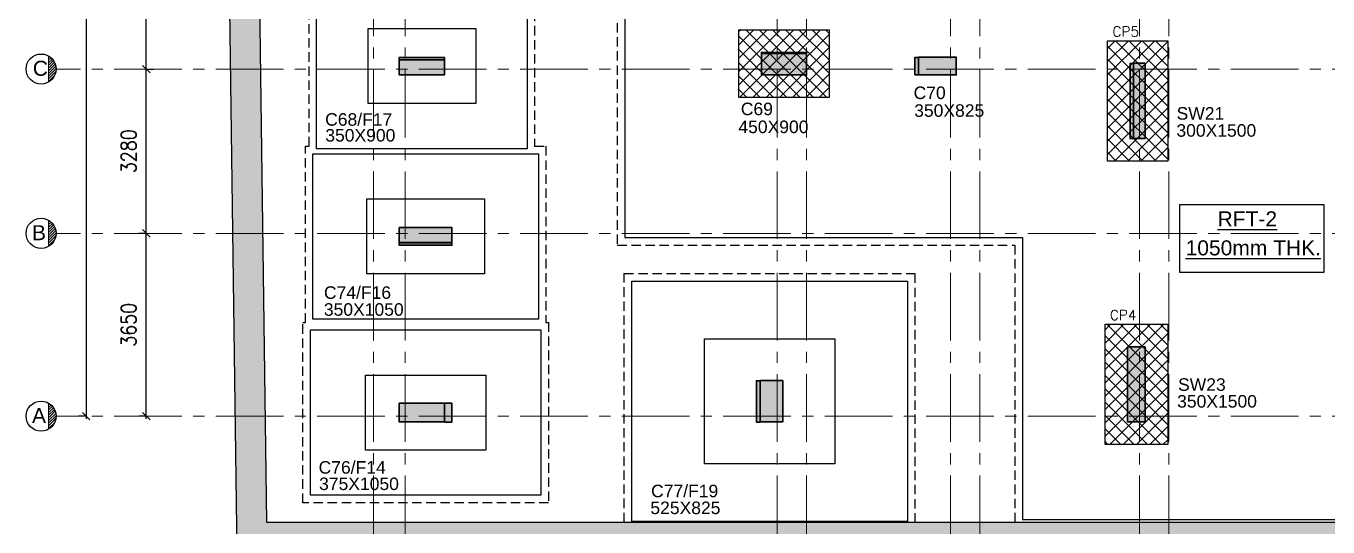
# Model space of a CAD drawing. Header units: inches. Extents: x 1472972 to 1563198, y -500444 to -382436.
# Drawn here: x 1472972 to 1498947, y -461011 to -451010 of the extents above; entities that cross this region are included whole.
import ezdxf
from ezdxf.enums import TextEntityAlignment as Align

# ---------------------------------------------------------------- set-up
doc = ezdxf.new("R2010")
doc.units = ezdxf.units.IN
doc.header["$MEASUREMENT"] = 0
for name, pattern in [('( Hidden )', [0.375, 0.25, -0.125]), ('CONTINOUS', [0]), ('HIDDEN', [0.375, 0.25, -0.125]), ('SKY CITY 100MT BASEMENT AND HP COLUMN GRID$0$CENTER2', [1.125, 0.75, -0.125, 0.125, -0.125])]:
    doc.linetypes.add(name, pattern=pattern)
for name, color, linetype in [('CEN LINE DIM', 7, 'Continuous'), ('S- COL. UP TO BAS', 6, 'Continuous'), ('S- Text', 7, 'Continuous'), ('S-CAP', 112, 'Continuous'), ('S-CAP HATCH', 8, 'Continuous'), ('S-CAP NO', 112, 'Continuous'), ('S-COL. UPTO GFRSL', 3, 'Continuous'), ('S-COLUMN', 1, 'Continuous'), ('S-COLUMN HATCH', 1, 'Continuous'), ('S-COLUMN NO', 7, 'Continuous'), ('S-COLUMN SIZE', 12, 'Continuous'), ('S-DIAPHRAGM WALL', 1, 'Continuous'), ('S-FOOTING', 4, 'Continuous'), ('S-PCC', 7, 'HIDDEN'), ('TEXT', 7, 'Continuous')]:
    doc.layers.add(name, color=color, linetype=linetype)
doc.layers.add('HATCH', color=7, linetype='Continuous', lineweight=18)
doc.layers.add('SKY CITY 100MT BASEMENT AND HP COLUMN GRID$0$cen-line', color=8, linetype='SKY CITY 100MT BASEMENT AND HP COLUMN GRID$0$CENTER2', lineweight=0)
doc.styles.add('AR', font='arial.ttf')
doc.styles.add('ARIAL', font='arial.ttf')
doc.styles.add('Dinesh', font='arial.ttf')
doc.styles.add('ROMANSE', font='romans.shx', dxfattribs={"width": 0.85})
doc.styles.add('RS', font='romans.shx', dxfattribs={"width": 0.85})
doc.dimstyles.new('DINESH', dxfattribs={"dimtxt": 180, "dimasz": 75, "dimexe": 0.15, "dimexo": 0.2, "dimgap": 25, "dimtad": 1, "dimzin": 0, "dimdsep": 46, "dimtxsty": 'Dinesh', "dimblk": 'ARCHTICK', "dimcen": 0.09, "dimclrd": 256, "dimclre": 256, "dimclrt": 256, "dimadec": 0, "dimazin": 0, "dimtm": 1e-09, "dimtfac": 1, "dimtix": 1, "dimtmove": 1, "dimatfit": 3, "dimldrblk": 'ARCHTICK', "dimfxl": 0.2, "dimfxlon": 1, "dimtolj": 1, "dimtzin": 0, "dimlwd": -1, "dimlwe": -1, "dimarcsym": 1})
pattern_1 = [(45, (-167450.97, -130.543), (-26.5165043, 26.5165043), [])]

# ---------------------------------------------------------------- blocks, each defined once
blk = doc.blocks.new('_Oblique')
at = {"color": 0, "linetype": 'ByBlock', "lineweight": -2}
blk.add_line((-0.5, -0.5), (0.5, 0.5), dxfattribs=at)
blk = doc.blocks.new('*D121')
at = {"layer": 'CEN LINE DIM', "transparency": 16777216}
for p, q in [((1475370, -455150), (1475220, -455150)), ((1475370, -458850), (1475370, -455100)), ((1475370, -458800), (1475220, -458800))]:
    blk.add_line(p, q, dxfattribs=at)
at = {"layer": 'Defpoints', "color": 0, "transparency": 16777216}
for p in [(1475370, -455150), (1476401, -455150), (1476401, -458800)]:
    blk.add_point(p, dxfattribs=at)
at = {"layer": 'CEN LINE DIM', "transparency": 16777216, "xscale": 150, "yscale": 150, "zscale": 150}
for p, rotation in [((1475370, -455150), 90), ((1475370, -458800), 270)]:
    blk.add_blockref('_Oblique', p, dxfattribs=dict(at, rotation=rotation))
at = {"layer": 'CEN LINE DIM', "transparency": 16777216, "insert": (1475020, -456975), "char_height": 300, "attachment_point": 5, "rotation": 90, "style": 'RS'}
blk.add_mtext('\\A1;3650', dxfattribs=at)
blk = doc.blocks.new('_ArchTick')
at = {"color": 0, "const_width": 0.15}
blk.add_lwpolyline([(-0.5, -0.5), (0.5, 0.5)], dxfattribs=at)
blk = doc.blocks.new('*D131')
at = {"layer": 'CEN LINE DIM', "transparency": 16777216}
for p, q in [((1475370, -455200), (1475370, -451820)), ((1475370, -451870), (1475520, -451870)), ((1475370, -455150), (1475220, -455150))]:
    blk.add_line(p, q, dxfattribs=at)
at = {"layer": 'Defpoints', "color": 0, "transparency": 16777216}
for p in [(1475370, -451870), (1475370, -451870), (1476401, -455150)]:
    blk.add_point(p, dxfattribs=at)
at = {"layer": 'CEN LINE DIM', "transparency": 16777216, "xscale": 150, "yscale": 150, "zscale": 150}
for p, rotation in [((1475370, -451870), 90), ((1475370, -455150), 270)]:
    blk.add_blockref('_Oblique', p, dxfattribs=dict(at, rotation=rotation))
at = {"layer": 'CEN LINE DIM', "transparency": 16777216, "insert": (1475020, -453510), "char_height": 300, "attachment_point": 5, "rotation": 90, "style": 'RS'}
blk.add_mtext('\\A1;3280', dxfattribs=at)
blk = doc.blocks.new('*D122')
at = {"layer": 'CEN LINE DIM', "transparency": 16777216}
for p, q in [((1475370, -451920), (1475370, -448880)), ((1475370, -448930), (1475520, -448930)), ((1475370, -451870), (1475520, -451870))]:
    blk.add_line(p, q, dxfattribs=at)
at = {"layer": 'Defpoints', "color": 0, "transparency": 16777216}
for p in [(1475370, -448930), (1475370, -448930), (1475370, -451870)]:
    blk.add_point(p, dxfattribs=at)
at = {"layer": 'CEN LINE DIM', "transparency": 16777216, "xscale": 150, "yscale": 150, "zscale": 150}
for p, rotation in [((1475370, -448930), 90), ((1475370, -451870), 270)]:
    blk.add_blockref('_Oblique', p, dxfattribs=dict(at, rotation=rotation))
at = {"layer": 'CEN LINE DIM', "transparency": 16777216, "insert": (1475020, -450400), "char_height": 300, "attachment_point": 5, "rotation": 90, "style": 'RS'}
blk.add_mtext('\\A1;2940', dxfattribs=at)
blk = doc.blocks.new('*D119')
at = {"layer": 'CEN LINE DIM', "transparency": 16777216}
for p, q in [((1474170, -388960), (1474020, -388960)), ((1474170, -388910), (1474170, -458850)), ((1474170, -458800), (1474020, -458800))]:
    blk.add_line(p, q, dxfattribs=at)
at = {"layer": 'Defpoints', "color": 0, "transparency": 16777216}
for p in [(1477272, -388960), (1474170, -458800), (1476401, -458800)]:
    blk.add_point(p, dxfattribs=at)
at = {"layer": 'CEN LINE DIM', "transparency": 16777216, "xscale": 150, "yscale": 150, "zscale": 150}
for p, rotation in [((1474170, -388960), 90), ((1474170, -458800), 270)]:
    blk.add_blockref('_Oblique', p, dxfattribs=dict(at, rotation=rotation))
at = {"layer": 'CEN LINE DIM', "transparency": 16777216, "insert": (1473820, -425075), "char_height": 300, "attachment_point": 5, "rotation": 90, "style": 'RS'}
blk.add_mtext('\\A1;69840', dxfattribs=at)
blk = doc.blocks.new('300X825')
at = {"layer": 'S-COLUMN HATCH', "lineweight": 30}
h = blk.add_hatch(color=256, dxfattribs=at)
h.dxf.hatch_style = 1
h.paths.add_polyline_path([(0, 300), (900, 300), (900, 0), (0, 0)])
at = {"layer": 'S-COLUMN', "lineweight": 30}
blk.add_lwpolyline([(0, 300), (900, 300), (900, 0), (0, 0)], close=True, dxfattribs=at)
blk = doc.blocks.new('230X1350')
at = {"layer": 'S-COLUMN HATCH', "lineweight": 30}
h = blk.add_hatch(color=256, dxfattribs=at)
h.dxf.hatch_style = 1
h.paths.add_polyline_path([(-350, 1500), (0, 1500), (0, 0), (-350, 0)])
at = {"layer": 'S-COLUMN', "lineweight": 30}
blk.add_lwpolyline([(-350, 1500), (0, 1500), (0, 0), (-350, 0)], close=True, dxfattribs=at)
blk = doc.blocks.new('A$C1DD63CDE')
at = {"layer": 'S-COLUMN HATCH', "lineweight": 30}
h = blk.add_hatch(color=256, dxfattribs=at)
h.dxf.hatch_style = 1
h.paths.add_polyline_path([(6250, 7070), (6600, 7070), (6600, 6285), (6250, 6285)])
h = blk.add_hatch(color=256, dxfattribs=at)
h.dxf.hatch_style = 1
h.paths.add_polyline_path([(6175, 3350), (6175, 3775), (7075, 3775), (7075, 3350)])
h = blk.add_hatch(color=256, dxfattribs=at)
h.dxf.hatch_style = 1
h.paths.add_polyline_path([(9310, 3350), (9310, 3700), (10060, 3700), (10060, 3350)])
h = blk.add_hatch(color=256, dxfattribs=at)
h.dxf.hatch_style = 1
h.paths.add_polyline_path([(13600, 2080), (13830, 2080), (13830, 3580), (13600, 3580)])
h = blk.add_hatch(color=256, dxfattribs=at)
h.dxf.hatch_style = 1
h.paths.add_polyline_path([(6150, -2755), (6600, -2755), (6600, -3580), (6150, -3580)])
h = blk.add_hatch(color=256, dxfattribs=at)
h.dxf.hatch_style = 1
h.paths.add_polyline_path([(-1050, -3205), (-150, -3205), (-150, -3580), (-1050, -3580)])
at = {"layer": 'S-COLUMN', "lineweight": 30}
for points in [[(6250, 7070), (6600, 7070), (6600, 6285), (6250, 6285)], [(6175, 3350), (6175, 3775), (7075, 3775), (7075, 3350)], [(9310, 3350), (9310, 3700), (10060, 3700), (10060, 3350)], [(13600, 2080), (13830, 2080), (13830, 3580), (13600, 3580)], [(6150, -2755), (6600, -2755), (6600, -3580), (6150, -3580)], [(-1050, -3205), (-150, -3205), (-150, -3580), (-1050, -3580)]]:
    blk.add_lwpolyline(points, close=True, dxfattribs=at)
at = {"layer": 'S- COL. UP TO BAS', "lineweight": 30, "xscale": -1, "rotation": 180}
blk.add_blockref('300X825', (-1050, 7070), dxfattribs=at)
at = {"layer": 'S- COL. UP TO BAS', "lineweight": 30}
blk.add_blockref('300X825', (-1050, 3350), dxfattribs=at)
at = {"layer": 'S-COLUMN', "lineweight": 30}
blk.add_blockref('230X1350', (13830, -3580), dxfattribs=at)
blk = doc.blocks.new('BLOCK-A COL. TYP.-12.11.22')
at = {"layer": 'S-COLUMN HATCH', "lineweight": 30}
h = blk.add_hatch(color=256, dxfattribs=at)
h.dxf.hatch_style = 1
h.paths.add_polyline_path([(-44620, -24465), (-43570, -24465), (-43570, -24165), (-44620, -24165)])
at = {"layer": 'S-COLUMN', "lineweight": 30}
blk.add_lwpolyline([(-44620, -24465), (-43570, -24465), (-43570, -24165), (-44620, -24165)], close=True, dxfattribs=at)
blk.add_blockref('A$C1DD63CDE', (-43570, -24465))
blk = doc.blocks.new('BLOCK-A COL. UPTO GFSL')
at = {"layer": 'S-COL. UPTO GFRSL', "lineweight": 30}
h = blk.add_hatch(color=256, dxfattribs=at)
h.dxf.hatch_style = 1
h.paths.add_polyline_path([(492615, -49775), (492615, -49775), (491715, -49775), (491715, -49725), (492615, -49725), (492615, -49425), (492765, -49425), (492765, -49775), (492615, -49775)])
h = blk.add_hatch(color=256, dxfattribs=at)
h.dxf.hatch_style = 1
h.paths.add_polyline_path([(498940, -52720), (499840, -52720), (499840, -52695), (498940, -52695)])
h = blk.add_hatch(color=256, dxfattribs=at)
h.dxf.hatch_style = 1
h.paths.add_polyline_path([(492615, -52845), (492615, -52795), (491715, -52795), (491715, -52845)])
h = blk.add_hatch(color=256, dxfattribs=at)
h.dxf.hatch_style = 1
h.paths.add_polyline_path([(502001, -53145), (502076, -53145), (502076, -52795), (502001, -52795)])
h = blk.add_hatch(color=256, dxfattribs=at)
h.dxf.hatch_style = 1
h.paths.add_polyline_path([(506365, -54415), (506295, -54415), (506295, -52915), (506365, -52915)])
h = blk.add_hatch(color=256, dxfattribs=at)
h.dxf.hatch_style = 1
h.paths.add_polyline_path([(492765, -56495), (492765, -56545), (491715, -56545), (491715, -56495)])
h = blk.add_hatch(color=256, dxfattribs=at)
h.dxf.hatch_style = 1
h.paths.add_polyline_path([(498915, -60075), (498840, -60075), (498840, -59250), (498915, -59250)])
h = blk.add_hatch(color=256, dxfattribs=at)
h.dxf.hatch_style = 1
h.paths.add_polyline_path([(492765, -60075), (492765, -59700), (492615, -59700), (492615, -60075)])
blk.add_lwpolyline([(492615, -49775), (492615, -49775), (491715, -49775), (491715, -49725), (492615, -49725), (492615, -49425), (492765, -49425), (492765, -49775), (492615, -49775), (492615, -49775)], dxfattribs=at)
for points in [[(498940, -52720), (499840, -52720), (499840, -52695), (498940, -52695)], [(492615, -52845), (492615, -52795), (491715, -52795), (491715, -52845)], [(502001, -53145), (502076, -53145), (502076, -52795), (502001, -52795)], [(506365, -54415), (506295, -54415), (506295, -52915), (506365, -52915)], [(492765, -56495), (492765, -56545), (491715, -56545), (491715, -56495)], [(498915, -60075), (498840, -60075), (498840, -59250), (498915, -59250)], [(492615, -60075), (492615, -59700), (492765, -59700), (492765, -60075)]]:
    blk.add_lwpolyline(points, close=True, dxfattribs=at)

msp = doc.modelspace()

# ---------------------------------------------------------------- hatches: boundary and pattern name
at = {"layer": 'HATCH'}
h = msp.add_hatch(dxfattribs=at)
h.set_pattern_fill('ANSI31', color=30, scale=300)
h.set_pattern_definition([(45, (-167450.97, 6799.457), (-26.5165043, 26.5165043), [])])
h.paths.add_polyline_path([(1473421.7, -451609.8), (1473421.7, -452129.4, 0.2679492), (1473571.7, -451869.6, 0.2679492)])
h = msp.add_hatch(dxfattribs=at)
h.set_pattern_fill('ANSI31', color=30, scale=300)
h.set_pattern_definition([(45, (-167450.97, 3519.457), (-26.5165043, 26.5165043), [])])
h.paths.add_polyline_path([(1473421.7, -454889.8), (1473421.7, -455409.4, 0.2679492), (1473571.7, -455149.6, 0.2679492)])
h = msp.add_hatch(dxfattribs=at)
h.set_pattern_fill('ANSI31', color=30, scale=300)
h.set_pattern_definition(pattern_1)
h.paths.add_polyline_path([(1473421.7, -458539.8), (1473421.7, -459059.4, 0.2679492), (1473571.7, -458799.6, 0.2679492)])
h = msp.add_hatch(dxfattribs=at)
h.set_pattern_fill('ANSI31', color=30, scale=300)
h.set_pattern_definition(pattern_1)
h.paths.add_polyline_path([(1473421.7, -458539.8), (1473421.7, -459059.4, 0.2679492), (1473571.7, -458799.6, 0.2679492)])
at = {"layer": 'S-DIAPHRAGM WALL', "true_color": 0x828282}
h = msp.add_hatch(color=8, dxfattribs=at)
h.dxf.hatch_style = 1
h.paths.add_polyline_path([(1476764.5, -386180.6), (1477769.1, -460913.6), (1517028.6, -460913.6), (1517028.6, -420907.7), (1519026.1, -420907.7), (1519026.1, -386180.6)], flags=16)
h.paths.add_polyline_path([(1476156.4, -385580.6), (1477177.1, -461513.6), (1517628.6, -461513.6), (1517628.6, -421507.7), (1519626.1, -421507.7), (1519626.1, -385580.6)])

# ---------------------------------------------------------------- linework, layer by layer
at = {"layer": 'HATCH', "color": 30}
for p, q in [((1473421.7, -452129.4), (1473421.7, -451609.8)), ((1473421.7, -455409.4), (1473421.7, -454889.8)), ((1473421.7, -459059.4), (1473421.7, -458539.8)), ((1473421.7, -459059.4), (1473421.7, -458539.8))]:
    msp.add_line(p, q, dxfattribs=at)
at = {"layer": 'S- Text'}
for p, q in [((1498872.7, -454578.8), (1495983.8, -454578.8)), ((1495983.8, -454578.8), (1495983.8, -455921.7)), ((1498872.7, -455921.7), (1498872.7, -454578.8)), ((1495983.8, -455921.7), (1498872.7, -455921.7))]:
    msp.add_line(p, q, dxfattribs=at)
at = {"layer": 'S-CAP'}
for p, q in [((1487194.4, -451085), (1488994.4, -451085)), ((1487194.4, -452435), (1487194.4, -451085)), ((1488994.4, -451085), (1488994.4, -452435)), ((1494549.4, -453705.1), (1494549.4, -451305.1)), ((1494549.4, -451305.1), (1495749.4, -451305.1)), ((1495749.4, -451305.1), (1495749.4, -453705.1)), ((1488994.4, -452435), (1487194.4, -452435)), ((1495749.4, -453705.1), (1494549.4, -453705.1)), ((1494499.4, -456965), (1495749.4, -456965)), ((1494499.4, -459365), (1494499.4, -456965)), ((1495749.4, -456965), (1495749.4, -459365)), ((1495749.4, -459365), (1494499.4, -459365))]:
    msp.add_line(p, q, dxfattribs=at)
at = {"layer": 'S-CAP HATCH', "color": 8, "linetype": 'Continuous'}
for p, q in [((1488290.5, -451085), (1487194.4, -452181.2)), ((1488025.4, -451085), (1487194.4, -451916.1)), ((1487760.2, -451085), (1487194.4, -451650.9)), ((1487495.1, -451085), (1487194.4, -451385.7)), ((1487229.9, -451085), (1487194.4, -451120.6)), ((1488555.7, -451085), (1487205.7, -452435)), ((1487331.3, -451085), (1488681.3, -452435)), ((1488820.9, -451085), (1487470.9, -452435)), ((1487596.5, -451085), (1488946.5, -452435)), ((1488994.4, -451176.7), (1487736, -452435)), ((1487861.6, -451085), (1488994.4, -452217.8)), ((1488126.8, -451085), (1488994.4, -451952.6)), ((1488392, -451085), (1488994.4, -451687.5)), ((1488657.1, -451085), (1488994.4, -451422.3)), ((1488922.3, -451085), (1488994.4, -451157.1)), ((1487194.4, -451213.3), (1488416.1, -452435)), ((1488994.4, -451441.9), (1488001.2, -452435)), ((1495495.2, -451305.1), (1494549.4, -452250.9)), ((1495230, -451305.1), (1494549.4, -451985.7)), ((1494964.8, -451305.1), (1494549.4, -451720.5)), ((1494699.7, -451305.1), (1494549.4, -451455.4)), ((1495749.4, -451316), (1494549.4, -452516)), ((1494549.4, -451408.8), (1495749.4, -452608.8)), ((1494710.8, -451305.1), (1495749.4, -452343.6)), ((1494975.9, -451305.1), (1495749.4, -452078.5)), ((1495241.1, -451305.1), (1495749.4, -451813.3)), ((1495506.3, -451305.1), (1495749.4, -451548.2)), ((1487194.4, -451478.4), (1488151, -452435)), ((1495749.4, -451581.2), (1494549.4, -452781.2)), ((1494549.4, -451674), (1495749.4, -452874)), ((1487194.4, -451743.6), (1487885.8, -452435)), ((1488994.4, -451707.1), (1488266.4, -452435)), ((1495749.4, -451846.4), (1494549.4, -453046.4)), ((1494549.4, -451939.1), (1495749.4, -453139.1)), ((1487194.4, -452008.8), (1487620.6, -452435)), ((1488994.4, -451972.2), (1488531.5, -452435)), ((1495749.4, -452111.5), (1494549.4, -453311.5)), ((1494549.4, -452204.3), (1495749.4, -453404.3)), ((1487194.4, -452273.9), (1487355.5, -452435)), ((1488994.4, -452237.4), (1488796.7, -452435)), ((1495749.4, -452376.7), (1494549.4, -453576.7)), ((1494549.4, -452469.5), (1495749.4, -453669.5)), ((1494549.4, -452734.6), (1495519.8, -453705.1)), ((1495749.4, -452641.8), (1494686.2, -453705.1)), ((1494549.4, -452999.8), (1495254.6, -453705.1)), ((1495749.4, -452907), (1494951.3, -453705.1)), ((1495749.4, -453172.2), (1495216.5, -453705.1)), ((1494549.4, -453265), (1494989.4, -453705.1)), ((1495749.4, -453437.3), (1495481.7, -453705.1)), ((1494549.4, -453530.1), (1494724.3, -453705.1)), ((1495749.4, -453702.5), (1495746.8, -453705.1)), ((1495668.8, -456965), (1494499.4, -458134.5)), ((1495403.6, -456965), (1494499.4, -457869.3)), ((1495138.5, -456965), (1494499.4, -457604.2)), ((1494873.3, -456965), (1494499.4, -457339)), ((1494608.1, -456965), (1494499.4, -457073.8)), ((1495749.4, -457149.7), (1494499.4, -458399.7)), ((1494537.1, -456965), (1495749.4, -458177.3)), ((1494802.3, -456965), (1495749.4, -457912.1)), ((1495067.5, -456965), (1495749.4, -457646.9)), ((1495332.6, -456965), (1495749.4, -457381.8)), ((1495597.8, -456965), (1495749.4, -457116.6)), ((1494499.4, -457192.4), (1495749.4, -458442.4)), ((1495749.4, -457414.8), (1494499.4, -458664.8)), ((1494499.4, -457457.6), (1495749.4, -458707.6)), ((1495749.4, -457680), (1494499.4, -458930)), ((1494499.4, -457722.8), (1495749.4, -458972.8)), ((1495749.4, -457945.2), (1494499.4, -459195.2)), ((1494499.4, -457987.9), (1495749.4, -459237.9)), ((1494499.4, -458253.1), (1495611.3, -459365)), ((1495749.4, -458210.3), (1494594.6, -459365)), ((1494499.4, -458518.3), (1495346.1, -459365)), ((1495749.4, -458475.5), (1494859.8, -459365)), ((1494499.4, -458783.4), (1495081, -459365)), ((1495749.4, -458740.6), (1495125, -459365)), ((1494499.4, -459048.6), (1494815.8, -459365)), ((1495749.4, -459005.8), (1495390.1, -459365)), ((1494499.4, -459313.8), (1494550.6, -459365)), ((1495749.4, -459271), (1495655.3, -459365))]:
    msp.add_line(p, q, dxfattribs=at)
at = {"layer": 'S-DIAPHRAGM WALL'}
msp.add_lwpolyline([(1476156.4, -385580.6), (1477177.1, -461513.6), (1517628.6, -461513.6), (1517628.6, -421507.7), (1519626.1, -421507.7), (1519626.1, -385580.6), (1476156.4, -385580.6)], dxfattribs=at)
msp.add_lwpolyline([(1476764.5, -386180.6), (1477769.1, -460913.6), (1517028.6, -460913.6), (1517028.6, -420907.7), (1519026.1, -420907.7), (1519026.1, -386180.6)], close=True, dxfattribs=at)
at = {"layer": 'S-FOOTING', "linetype": 'CONTINOUS'}
for p, q in [((1484918.2, -438445.1), (1484918.2, -455235)), ((1478769.4, -453460), (1478769.4, -450160)), ((1482969.4, -450160), (1482969.4, -453460)), ((1479794.4, -452560), (1479794.4, -451060)), ((1479794.4, -451060), (1481944.4, -451060)), ((1481944.4, -451060), (1481944.4, -452560)), ((1481944.4, -452560), (1479794.4, -452560)), ((1482969.4, -453460), (1478769.4, -453460)), ((1478694.4, -456860.1), (1478694.4, -453560.1)), ((1478694.4, -453560.1), (1483194.4, -453560.1)), ((1483194.4, -453560.1), (1483194.4, -456860.1)), ((1479769.4, -455960.1), (1479769.4, -454460.1)), ((1479769.4, -454460.1), (1482119.4, -454460.1)), ((1482119.4, -454460.1), (1482119.4, -455960.1)), ((1484918.2, -455235), (1492849.4, -455235)), ((1492849.4, -455235), (1492849.4, -460865)), ((1482119.4, -455960.1), (1479769.4, -455960.1)), ((1485056.9, -460902.6), (1485056.9, -456102.6)), ((1485056.9, -456102.6), (1490556.9, -456102.6)), ((1490556.9, -456102.6), (1490556.9, -460902.6)), ((1483194.4, -456860.1), (1478694.4, -456860.1)), ((1478644.4, -460377.6), (1478644.4, -457077.6)), ((1478644.4, -457077.6), (1483244.4, -457077.6)), ((1483244.4, -457077.6), (1483244.4, -460377.6)), ((1486506.9, -459752.6), (1486506.9, -457252.6)), ((1486506.9, -457252.6), (1489106.9, -457252.6)), ((1489106.9, -457252.6), (1489106.9, -459752.6)), ((1479744.4, -459477.6), (1479744.4, -457977.6)), ((1479744.4, -457977.6), (1482144.4, -457977.6)), ((1482144.4, -457977.6), (1482144.4, -459477.6)), ((1482144.4, -459477.6), (1479744.4, -459477.6)), ((1489106.9, -459752.6), (1486506.9, -459752.6)), ((1483244.4, -460377.6), (1478644.4, -460377.6)), ((1490556.9, -460902.6), (1485056.9, -460902.6)), ((1492849.4, -460865), (1501899.4, -460865))]:
    msp.add_line(p, q, dxfattribs=at)
at = {"layer": 'S-PCC', "linetype": '( Hidden )', "ltscale": 750}
for p, q in [((1484768.2, -438295.1), (1484768.2, -455385)), ((1478619.4, -453410.1), (1478619.4, -450010)), ((1483119.4, -450165.1), (1483119.4, -453410.1)), ((1478544.4, -456927.6), (1478544.4, -453410.1)), ((1478544.4, -453410.1), (1478619.4, -453410.1)), ((1483119.4, -453410.1), (1483344.4, -453410.1)), ((1483344.4, -453410.1), (1483344.4, -456927.6)), ((1484768.2, -455385), (1492699.4, -455385)), ((1492699.4, -455385), (1492699.4, -460913.6)), ((1484906.9, -460913.6), (1484906.9, -455952.6)), ((1484906.9, -455952.6), (1490706.9, -455952.6)), ((1490706.9, -455952.6), (1490706.9, -460913.6)), ((1478494.4, -460527.6), (1478494.4, -456927.6)), ((1478494.4, -456927.6), (1478544.4, -456927.6)), ((1483344.4, -456927.6), (1483394.4, -456927.6)), ((1483394.4, -456927.6), (1483394.4, -460527.6)), ((1483394.4, -460527.6), (1478494.4, -460527.6))]:
    msp.add_line(p, q, dxfattribs=at)
at = {"layer": 'SKY CITY 100MT BASEMENT AND HP COLUMN GRID$0$cen-line', "color": 8, "ltscale": 1800}
for p, q in [((1479902.9, -383036.2), (1479902.9, -462083.8)), ((1480534.4, -383036.2), (1480534.4, -462083.8)), ((1487954.4, -383036.2), (1487954.4, -462083.8)), ((1488542.9, -383036.2), (1488542.9, -462083.8)), ((1491414.4, -383036.2), (1491414.4, -462083.8)), ((1492002.9, -383036.2), (1492002.9, -462083.8)), ((1495184.4, -383036.2), (1495184.4, -462083.8)), ((1495772.9, -383036.2), (1495772.9, -462083.8)), ((1520631.8, -451869.6), (1473571.7, -451869.6)), ((1520631.8, -455149.6), (1473571.7, -455149.6)), ((1520631.8, -458799.6), (1473571.7, -458799.6))]:
    msp.add_line(p, q, dxfattribs=at)
at = {"layer": 'TEXT'}
for centre in [(1473271.7, -451868.6), (1473271.7, -455148.6), (1473271.7, -458798.6), (1473271.7, -458798.6)]:
    msp.add_circle(centre, 300, dxfattribs=at)

# ---------------------------------------------------------------- block references
at = {"layer": 'S-COL. UPTO GFRSL', "color": 3}
msp.add_blockref('BLOCK-A COL. UPTO GFSL', (988704, -398840.5), dxfattribs=at)
at = {"layer": 'S-COLUMN', "lineweight": 30}
msp.add_blockref('BLOCK-A COL. TYP.-12.11.22', (1525039, -430869.6), dxfattribs=at)

# ---------------------------------------------------------------- texts
at = {"layer": 'S- Text', "style": 'AR'}
for s, p in [('%%URFT-2', (1496744.4, -454859.8)), ('%%U1050mm THK.', (1496106.4, -455438.4))]:
    msp.add_text(s, height=300, dxfattribs=at).set_placement(p, align=Align.MIDDLE_LEFT)
at = {"layer": 'S-CAP NO', "ltscale": 50, "style": 'ROMANSE'}
for s, p in [('CP5', (1494911.2, -451119.9)), ('CP4', (1494861.2, -456779.9))]:
    msp.add_text(s, height=200, dxfattribs=at).set_placement(p, align=Align.MIDDLE)
at = {"layer": 'S-COLUMN NO', "linetype": 'CONTINOUS', "style": 'ARIAL'}
for s, p in [('C70', (1490679.4, -452468.1)), ('C68/F17', (1478939.2, -453000.2)), ('C69', (1487232.4, -452789.9)), ('SW21', (1495926.5, -452879.3)), ('C74/F16', (1478915, -456456.5)), ('SW23', (1495955.6, -458292.7)), ('C76/F14', (1478808.5, -459946.7)), ('C77/F19', (1485442.5, -460417.1))]:
    msp.add_text(s, height=250, dxfattribs=at).set_placement(p)
at = {"layer": 'S-COLUMN SIZE', "linetype": 'CONTINOUS', "style": 'ARIAL'}
for s, p in [('350X825', (1490691.2, -452822.5)), ('450X900', (1487183.7, -453147.5)), ('300X1500', (1495923, -453219.6)), ('350X900', (1478942.1, -453316.5)), ('350X1050', (1478913.3, -456794.2)), ('350X1500', (1495937.4, -458627.3)), ('375X1050', (1478818.4, -460273.9)), ('525X825', (1485427.8, -460753.8))]:
    msp.add_text(s, height=250, dxfattribs=at).set_placement(p)
at = {"layer": 'TEXT', "char_height": 300, "width": 266.279, "attachment_point": 5, "style": 'ARIAL'}
for s, insert in [('\\pxql;C', (1473240.5, -451855.9)), ('\\pxql;B', (1473223.8, -455135.9)), ('\\pxql;A', (1473223.8, -458785.9))]:
    msp.add_mtext(s, dxfattribs=dict(at, insert=insert))

# ---------------------------------------------------------------- dimensions: what is measured, and where the dimension line sits
at = {"layer": 'CEN LINE DIM'}
dim = msp.add_linear_dim(base=(1474169.8, -458799.6), p1=(1477272.2, -388959.6), p2=(1476401, -458799.6), angle=90, dimstyle='DINESH', override={"dimtxt": 300, "dimasz": 150, "dimexe": 150, "dimgap": 200, "dimdec": 0, "dimtxsty": 'RS', "dimblk": 'Oblique', "dimdle": 50, "dimtdec": 0}, dxfattribs=at)
dim.commit()
dim.dimension.update_dxf_attribs({"geometry": '*D119', "text_midpoint": (1474169.8, -425075.3), "dimtype": 160})
for base, p1, p2, picture, middle in [((1475369.8, -448929.6), (1475369.8, -451869.6), (1475369.8, -448929.6), '*D122', (1475019.8, -450399.6)), ((1475369.8, -451869.6), (1476401, -455149.6), (1475369.8, -451869.6), '*D131', (1475019.8, -453509.6)), ((1475369.8, -455149.6), (1476401, -458799.6), (1476401, -455149.6), '*D121', (1475019.8, -456974.6))]:
    dim = msp.add_linear_dim(base=base, p1=p1, p2=p2, angle=90, dimstyle='DINESH', override={"dimtxt": 300, "dimasz": 150, "dimexe": 150, "dimgap": 200, "dimdec": 0, "dimtxsty": 'RS', "dimblk": 'Oblique', "dimdle": 50, "dimtdec": 0}, dxfattribs=at)
    dim.commit()
    dim.dimension.update_dxf_attribs({"geometry": picture, "text_midpoint": middle})

doc.saveas('drawing.dxf')
